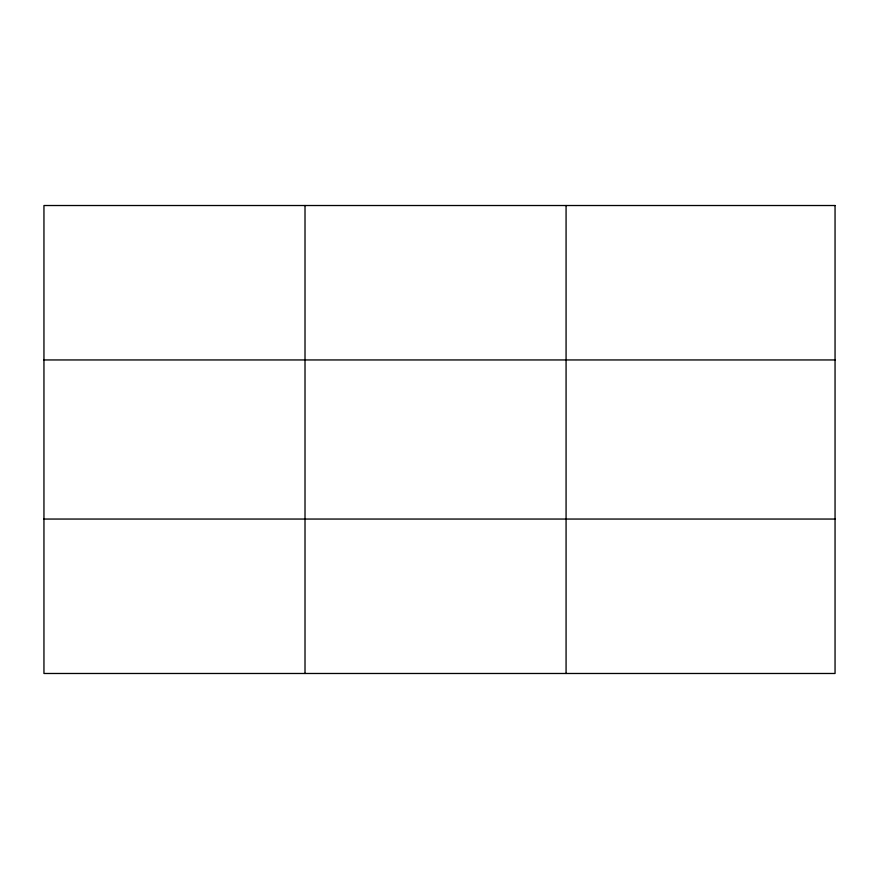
<?xml version="1.0" encoding="UTF-8"?>
<svg xmlns="http://www.w3.org/2000/svg" width="879" height="879" viewBox="0 0 879 879"><rect width="100%" height="100%" fill="white"/><g stroke="black" fill="none" stroke-linecap="round" stroke-linejoin="round"><path stroke-width="1.32" d="M305.013 673.479L305.013 205.521M566.076 673.479L566.076 205.521M43.95 359.95L835.05 359.95M43.95 519.049L835.05 519.049M835.05 205.521L835.05 673.479L43.95 673.479L43.95 205.521L835.05 205.521"/></g></svg>
